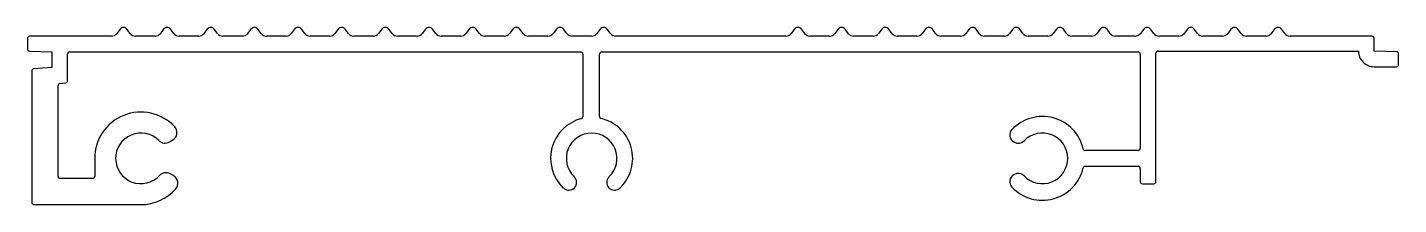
# Model space of a CAD drawing. Extents: x 461 to 618, y 719 to 739.
import ezdxf

# ---------------------------------------------------------------- set-up
doc = ezdxf.new("R2010")
doc.units = 0
doc.layers.get('0').update_dxf_attribs({"linetype": 'CONTINUOUS'})

msp = doc.modelspace()

# ---------------------------------------------------------------- linework, layer by layer
for p, q in [((470.6, 738.31), (461.23, 738.31)), ((471.58, 739.11), (471.2, 738.61)), ((472.75, 738.61), (472.38, 739.11)), ((475.6, 738.31), (473.35, 738.31)), ((476.58, 739.11), (476.2, 738.61)), ((477.75, 738.61), (477.38, 739.11)), ((480.6, 738.31), (478.35, 738.31)), ((481.58, 739.11), (481.2, 738.61)), ((482.75, 738.61), (482.38, 739.11)), ((485.6, 738.31), (483.35, 738.31)), ((486.58, 739.11), (486.2, 738.61)), ((487.75, 738.61), (487.38, 739.11)), ((490.6, 738.31), (488.35, 738.31)), ((491.58, 739.11), (491.2, 738.61)), ((492.75, 738.61), (492.38, 739.11)), ((495.6, 738.31), (493.35, 738.31)), ((496.58, 739.11), (496.2, 738.61)), ((497.75, 738.61), (497.38, 739.11)), ((500.6, 738.31), (498.35, 738.31)), ((501.58, 739.11), (501.2, 738.61)), ((502.75, 738.61), (502.38, 739.11)), ((505.6, 738.31), (503.35, 738.31)), ((506.58, 739.11), (506.2, 738.61)), ((507.75, 738.61), (507.38, 739.11)), ((510.6, 738.31), (508.35, 738.31)), ((511.58, 739.11), (511.2, 738.61)), ((512.75, 738.61), (512.38, 739.11)), ((515.6, 738.31), (513.35, 738.31)), ((516.58, 739.11), (516.2, 738.61)), ((517.75, 738.61), (517.38, 739.11)), ((520.6, 738.31), (518.35, 738.31)), ((521.58, 739.11), (521.2, 738.61)), ((522.75, 738.61), (522.38, 739.11)), ((525.6, 738.31), (523.35, 738.31)), ((526.58, 739.11), (526.2, 738.61)), ((527.75, 738.61), (527.38, 739.11)), ((547.85, 738.31), (528.35, 738.31)), ((548.83, 739.11), (548.45, 738.61)), ((550, 738.61), (549.63, 739.11)), ((552.85, 738.31), (550.6, 738.31)), ((553.83, 739.11), (553.45, 738.61)), ((555, 738.61), (554.63, 739.11)), ((557.85, 738.31), (555.6, 738.31)), ((558.83, 739.11), (558.45, 738.61)), ((560, 738.61), (559.63, 739.11)), ((562.85, 738.31), (560.6, 738.31)), ((563.83, 739.11), (563.45, 738.61)), ((565, 738.61), (564.63, 739.11)), ((567.85, 738.31), (565.6, 738.31)), ((568.83, 739.11), (568.45, 738.61)), ((570, 738.61), (569.63, 739.11)), ((572.85, 738.31), (570.6, 738.31)), ((573.83, 739.11), (573.45, 738.61)), ((575, 738.61), (574.63, 739.11)), ((577.85, 738.31), (575.6, 738.31)), ((578.83, 739.11), (578.45, 738.61)), ((580, 738.61), (579.63, 739.11)), ((582.85, 738.31), (580.6, 738.31)), ((583.83, 739.11), (583.45, 738.61)), ((585, 738.61), (584.63, 739.11)), ((587.85, 738.31), (585.6, 738.31)), ((588.83, 739.11), (588.45, 738.61)), ((590, 738.61), (589.63, 739.11)), ((592.85, 738.31), (590.6, 738.31)), ((593.83, 739.11), (593.45, 738.61)), ((595, 738.61), (594.63, 739.11)), ((597.85, 738.31), (595.6, 738.31)), ((598.83, 739.11), (598.45, 738.61)), ((600, 738.61), (599.63, 739.11)), ((602.85, 738.31), (600.6, 738.31)), ((603.83, 739.11), (603.45, 738.61)), ((605, 738.61), (604.63, 739.11)), ((614.98, 738.31), (605.6, 738.31)), ((460.98, 738.06), (460.98, 736.85)), ((461.22, 736.6), (463.78, 736.51)), ((590.48, 736.61), (613.43, 736.61)), ((615.23, 736.61), (615.23, 738.06)), ((617.78, 736.52), (615.23, 736.61)), ((463.78, 736.51), (463.78, 734.71)), ((465.58, 733.22), (465.58, 736.26)), ((465.83, 736.51), (524.35, 736.51)), ((524.6, 736.26), (524.6, 729.06)), ((526.5, 729.09), (526.5, 736.26)), ((526.75, 736.51), (588.18, 736.51)), ((588.43, 736.26), (588.43, 725.46)), ((590.23, 721.66), (590.23, 736.36)), ((618.03, 735.06), (618.03, 736.27)), ((461.48, 734.33), (461.48, 719.26)), ((463.78, 734.71), (461.71, 734.58)), ((615.23, 734.81), (617.78, 734.81)), ((464.48, 722.26), (464.48, 732.64)), ((464.69, 732.89), (465.36, 732.98)), ((477.24, 726.2), (477.6, 726.4)), ((573.94, 726.21), (574.03, 726.16)), ((468.68, 724.31), (468.68, 722.26)), ((588.18, 725.21), (582.14, 725.21)), ((477.7, 722.33), (477.34, 722.53)), ((574.03, 722.47), (573.94, 722.42)), ((582.14, 723.41), (588.18, 723.41)), ((588.43, 723.16), (588.43, 721.66)), ((468.43, 722.01), (464.73, 722.01)), ((588.68, 721.41), (589.98, 721.41)), ((461.73, 719.01), (473.98, 719.01))]:
    msp.add_line(p, q)
for centre, radius, start, end in [((461.23, 738.06), 0.25, 89.9967, 180), ((470.6, 739.07), 0.753, 270, 323.13), ((471.98, 738.81), 0.5, 36.87, 143.13), ((473.35, 739.07), 0.753, 216.87, 270), ((475.6, 739.07), 0.753, 270, 323.13), ((476.98, 738.81), 0.5, 36.8678, 143.13), ((478.35, 739.07), 0.753, 216.8678, 270), ((480.6, 739.07), 0.753, 270, 323.13), ((481.98, 738.81), 0.5, 36.87, 143.13), ((483.35, 739.07), 0.753, 216.87, 270), ((485.6, 739.07), 0.753, 270, 323.13), ((486.98, 738.81), 0.5, 36.87, 143.13), ((488.35, 739.07), 0.753, 216.87, 270), ((490.6, 739.07), 0.753, 270, 323.1322), ((491.98, 738.81), 0.5, 36.87, 143.1322), ((493.35, 739.07), 0.753, 216.87, 270), ((495.6, 739.07), 0.753, 270, 323.13), ((496.98, 738.81), 0.5, 36.87, 143.13), ((498.35, 739.07), 0.753, 216.87, 270), ((500.6, 739.07), 0.753, 270, 323.13), ((501.98, 738.81), 0.5, 36.87, 143.13), ((503.35, 739.07), 0.753, 216.87, 270), ((505.6, 739.07), 0.753, 270, 323.13), ((506.98, 738.81), 0.5, 36.87, 143.13), ((508.35, 739.07), 0.753, 216.87, 270), ((510.6, 739.07), 0.753, 270, 323.13), ((511.98, 738.81), 0.5, 36.87, 143.13), ((513.35, 739.07), 0.753, 216.87, 270), ((515.6, 739.07), 0.753, 270, 323.13), ((516.98, 738.81), 0.5, 36.87, 143.13), ((518.35, 739.07), 0.753, 216.87, 270), ((520.6, 739.07), 0.753, 270, 323.1322), ((521.98, 738.81), 0.5, 36.87, 143.1322), ((523.35, 739.07), 0.753, 216.87, 270), ((525.6, 739.07), 0.753, 270, 323.13), ((526.98, 738.81), 0.5, 36.87, 143.13), ((528.35, 739.07), 0.753, 216.87, 270), ((547.85, 739.07), 0.753, 270, 323.13), ((549.23, 738.81), 0.5, 36.87, 143.13), ((550.6, 739.07), 0.753, 216.87, 270), ((552.85, 739.07), 0.753, 270, 323.13), ((554.23, 738.81), 0.5, 36.8678, 143.13), ((555.6, 739.07), 0.753, 216.8678, 270), ((557.85, 739.07), 0.753, 270, 323.13), ((559.23, 738.81), 0.5, 36.87, 143.13), ((560.6, 739.07), 0.753, 216.87, 270), ((562.85, 739.07), 0.753, 270, 323.13), ((564.23, 738.81), 0.5, 36.87, 143.13), ((565.6, 739.07), 0.753, 216.87, 270), ((567.85, 739.07), 0.753, 270, 323.1322), ((569.23, 738.81), 0.5, 36.87, 143.1322), ((570.6, 739.07), 0.753, 216.87, 270), ((572.85, 739.07), 0.753, 270, 323.13), ((574.23, 738.81), 0.5, 36.87, 143.13), ((575.6, 739.07), 0.753, 216.87, 270), ((577.85, 739.07), 0.753, 270, 323.13), ((579.23, 738.81), 0.5, 36.87, 143.13), ((580.6, 739.07), 0.753, 216.87, 270), ((582.85, 739.07), 0.753, 270, 323.13), ((584.23, 738.81), 0.5, 36.87, 143.13), ((585.6, 739.07), 0.753, 216.87, 270), ((587.85, 739.07), 0.753, 270, 323.13), ((589.23, 738.81), 0.5, 36.87, 143.13), ((590.6, 739.07), 0.753, 216.87, 270), ((592.85, 739.07), 0.753, 270, 323.13), ((594.23, 738.81), 0.5, 36.87, 143.13), ((595.6, 739.07), 0.753, 216.87, 270), ((597.85, 739.07), 0.753, 270, 323.1322), ((599.23, 738.81), 0.5, 36.87, 143.1322), ((600.6, 739.07), 0.753, 216.87, 270), ((602.85, 739.07), 0.753, 270, 323.13), ((604.23, 738.81), 0.5, 36.87, 143.13), ((605.6, 739.07), 0.753, 216.87, 270), ((614.98, 738.06), 0.25, 0, 90), ((461.23, 736.85), 0.25, 180, 268.0001), ((590.48, 736.36), 0.25, 90, 180), ((615.23, 736.61), 1.8, 179.9994, 270.0005), ((465.83, 736.26), 0.25, 90, 180), ((524.35, 736.26), 0.25, 0, 90), ((526.75, 736.26), 0.25, 90, 180), ((588.18, 736.26), 0.25, 0, 90), ((617.78, 736.27), 0.25, 0, 87.9999), ((617.78, 735.06), 0.25, 270, 0), ((461.73, 734.33), 0.25, 93.6505, 180), ((464.73, 732.64), 0.25, 97.5987, 180), ((465.33, 733.22), 0.25, 277.5987, 0), ((473.98, 724.31), 5.3, 43.4468, 180.0001), ((525.6, 724.31), 4.7, 104.1759, 226.2998), ((524.4, 729.06), 0.2, 284.1759, 0), ((526.7, 729.09), 0.2, 180, 257.027), ((525.6, 724.31), 4.7, 313.7002, 77.027), ((577.23, 724.31), 4.8, 13.163, 136.6578), ((473.98, 724.31), 2.9, 44.8569, 317.2905), ((477.1, 727.27), 1, 299.9941, 43.4472), ((525.6, 724.31), 2.9, 313.7002, 226.2998), ((574.39, 726.99), 0.9, 136.6578, 239.9996), ((577.23, 724.31), 2.9, 223.7001, 136.2997), ((476.74, 727.06), 1, 224.8569, 299.9937), ((574.48, 726.94), 0.9, 239.9994, 316.3001), ((582.14, 725.46), 0.25, 193.163, 270), ((588.18, 725.46), 0.25, 270, 0), ((476.84, 721.67), 1, 59.9994, 137.2908), ((577.23, 724.31), 4.8, 223.3371, 346.8415), ((574.48, 721.69), 0.9, 43.6999, 120.0005), ((582.14, 723.16), 0.25, 90, 166.8415), ((588.18, 723.16), 0.25, 0, 90), ((464.73, 722.26), 0.25, 180, 270), ((468.43, 722.26), 0.25, 270, 360), ((477.2, 721.46), 1, 318.4898, 60), ((522.98, 721.57), 0.9, 226.2998, 46.2998), ((528.23, 721.57), 0.9, 133.7002, 313.7002), ((574.39, 721.64), 0.9, 120.0002, 223.3553), ((588.68, 721.66), 0.25, 180, 270), ((589.98, 721.66), 0.25, 270, 0), ((473.98, 724.31), 5.3, 270.0002, 318.4897), ((461.73, 719.26), 0.25, 180, 270)]:
    msp.add_arc(centre, radius, start, end)

doc.saveas('drawing.dxf')
